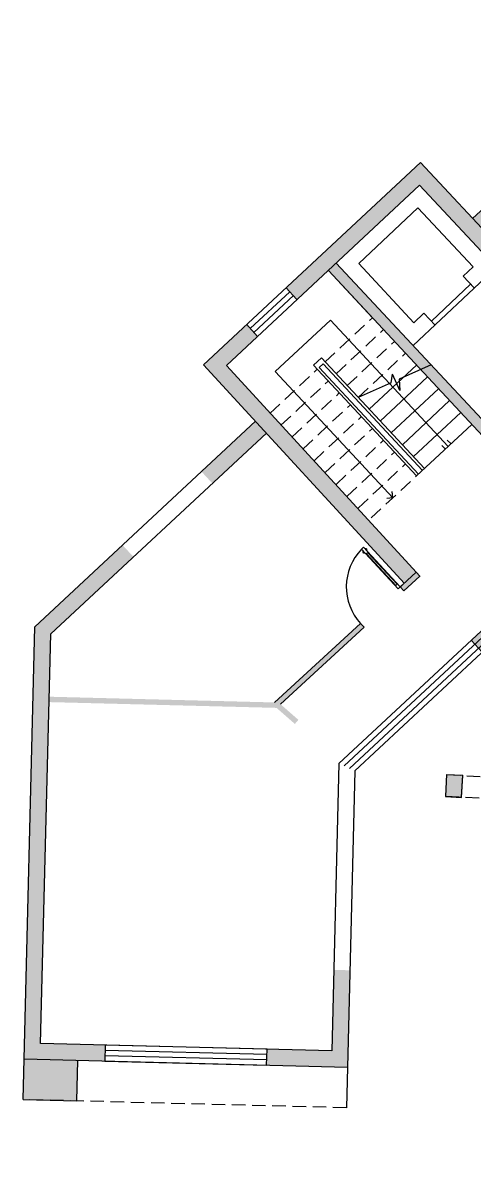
# Model space of a CAD drawing. Header units: metres. Extents: x -98 to 909, y -67 to 255.
# Drawn here: x 222.66 to 231.04, y 84.32 to 105.67 of the extents above; entities that cross this region are included whole.
import ezdxf

# ---------------------------------------------------------------- set-up
doc = ezdxf.new("R2010")
doc.units = ezdxf.units.M
doc.header["$MEASUREMENT"] = 0
doc.linetypes.add('DASHED2', pattern=[0.375, 0.25, -0.125])
doc.layers.add('bo', color=7, linetype='Continuous')

msp = doc.modelspace()

# ---------------------------------------------------------------- hatches: boundary and pattern name
at = {"layer": 'bo'}
h = msp.add_hatch(color=256, dxfattribs=at)
h.paths.add_polyline_path([(235.20373, 97.76743), (235.00282, 97.98281), (233.35762, 96.446), (233.55763, 96.23288)])
h.paths.add_polyline_path([(234.49891, 99.57861), (234.43055, 99.65159), (233.79212, 99.0536), (233.8603, 98.98046)])
h.paths.add_polyline_path([(235.31109, 100.33933), (235.24602, 100.4088), (235.24276, 100.41234), (235.01891, 100.20268), (235.08727, 100.12969)])
h.paths.add_polyline_path([(232.57247, 103.10716), (232.49933, 103.03897), (235.0919, 100.27104), (235.16488, 100.3394)])
h.paths.add_polyline_path([(231.61672, 102.21617), (231.41215, 102.43561), (230.99865, 102.05013), (231.20322, 101.8307)])
h.paths.add_polyline_path([(232.97618, 103.48351), (232.77161, 103.70295), (231.86496, 102.85774), (232.06953, 102.6383)])
h.paths.add_polyline_path([(234.3588, 104.77243), (234.15423, 104.99187), (233.22443, 104.12508), (233.429, 103.90564)])
edge = h.paths.add_edge_path()
edge.add_line((236.49007, 101.44361), (236.5569, 101.44192))
edge.add_line((236.5569, 101.44192), (236.55943, 101.54189))
edge.add_line((236.55943, 101.54189), (236.45163, 101.54462))
edge.add_line((236.45163, 101.54462), (235.82705, 100.95961))
edge.add_arc((235.24602, 100.4088), 0.80062, 42.601962, 43.470949, ccw=False)
edge.add_line((235.83534, 100.95074), (235.8954, 100.88661))
edge.add_line((235.8954, 100.88661), (236.49007, 101.44361))
h.paths.add_polyline_path([(238.8298, 105.5739), (236.00788, 105.64534), (236.00028, 105.34544), (238.8222, 105.27399)])
h = msp.add_hatch(color=256, dxfattribs=at)
h.paths.add_polyline_path([(223.67743, 86.44128), (222.67775, 86.46659), (222.65877, 85.71683), (223.65845, 85.69152)])
h.paths.add_polyline_path([(246.91447, 105.3692), (246.16471, 105.38818), (246.1394, 104.3885), (246.88916, 104.36952)])
h = msp.add_hatch(color=256, dxfattribs=at)
h.paths.add_polyline_path([(227.17207, 98.07272), (226.96912, 98.29367), (225.96714, 97.35958), (226.17171, 97.14014)], flags=17)
h.paths.add_polyline_path([(226.42985, 99.32427), (227.00859, 99.8638), (226.80558, 100.08468), (226.00746, 99.34065), (229.7285, 95.28947), (229.94943, 95.49243)])
h.paths.add_polyline_path([(228.12362, 100.90326), (227.91568, 101.11955), (227.53705, 100.76658), (227.74162, 100.54715)])
h.paths.add_polyline_path([(230.01443, 102.66594), (233.57316, 98.84852), (233.79212, 99.0536), (230.0293, 103.08994), (227.91568, 101.11955), (228.12362, 100.90326)])
h.paths.add_polyline_path([(228.46813, 101.22443), (228.32184, 101.08805), (229.14009, 100.21032), (231.88429, 97.26664), (232.03026, 97.40336)])
h.paths.add_polyline_path([(232.09844, 97.33022), (232.03026, 97.40336), (231.88429, 97.26664), (231.95247, 97.1935)])
h.paths.add_polyline_path([(232.8387, 98.02359), (232.77035, 98.09657), (232.03026, 97.40336), (232.09844, 97.33022)])
h.paths.add_polyline_path([(233.57316, 98.84852), (233.50018, 98.78016), (233.56854, 98.70718), (233.64135, 98.77538)])
h.paths.add_polyline_path([(233.8603, 98.98046), (233.79212, 99.0536), (233.57316, 98.84852), (233.64135, 98.77538)])
h = msp.add_hatch(color=256, dxfattribs=at)
h.paths.add_polyline_path([(232.38885, 95.14337), (232.18345, 95.35923), (231.42037, 94.64749), (230.97256, 94.23053), (231.17575, 94.01247), (231.61796, 94.42472)])
h.paths.add_polyline_path([(228.72182, 88.11412), (228.42192, 88.12172), (228.38395, 86.6222), (227.18408, 86.65258), (227.17649, 86.35267), (228.67626, 86.3147)])
h.paths.add_polyline_path([(222.98517, 86.75889), (223.17733, 94.34875), (224.7088, 95.77643), (224.50423, 95.99587), (222.88062, 94.48228), (222.67767, 86.46658), (224.17745, 86.4286), (224.18504, 86.72851)])
h.paths.add_polyline_path([(227.36086, 92.97862), (227.70092, 92.68126), (227.76675, 92.75654), (227.43489, 93.04672), (228.986, 94.47165), (228.91835, 94.54529), (227.32222, 93.079), (223.14788, 93.18532), (223.14534, 93.08535)])
for points in [[(230.01708, 95.41878), (229.94943, 95.49243), (229.7285, 95.28947), (229.65509, 95.22157), (229.72251, 95.14818)], [(228.98609, 94.47166), (228.91844, 94.54531), (227.3223, 93.07902), (223.14796, 93.18534), (223.14543, 93.08537), (227.36094, 92.97864), (227.701, 92.68128), (227.76683, 92.75656), (227.43498, 93.04674)]]:
    msp.add_hatch(color=256, dxfattribs=at).paths.add_polyline_path(points)
h = msp.add_hatch(color=256, dxfattribs=at)
h.paths.add_polyline_path([(237.09434, 84.62296), (237.09234, 84.32254), (237.49433, 84.31986), (237.49667, 84.61983)])
h.paths.add_polyline_path([(233.85603, 85.26623), (234.01441, 85.52099), (233.67175, 85.73456), (233.51313, 85.47942)])
h.paths.add_polyline_path([(231.35213, 87.85216), (231.61753, 87.99204), (231.42787, 88.3419), (231.16006, 88.20553)])
h.paths.add_polyline_path([(230.80343, 91.51958), (230.81429, 91.72548), (230.51432, 91.74205), (230.49371, 91.3428), (230.60985, 91.33634)])
h.paths.add_polyline_path([(230.79323, 91.32614), (230.80343, 91.51958), (230.60985, 91.33634)])

# ---------------------------------------------------------------- linework, layer by layer
for p, q in [((230.99865, 102.05013), (234.88568, 105.67376)), ((226.00746, 99.34065), (230.0293, 103.08994)), ((233.86155, 98.97913), (230.0293, 103.08994)), ((226.42985, 99.32427), (230.01443, 102.66594)), ((233.64259, 98.77405), (230.01443, 102.66594)), ((228.88696, 101.21537), (229.97887, 102.24705)), ((231.00903, 101.15675), (229.97887, 102.24705)), ((232.09968, 97.32889), (228.46813, 101.22443)), ((231.95371, 97.19217), (228.32184, 101.08805)), ((228.32184, 101.08805), (229.14009, 100.21032)), ((228.88696, 101.21537), (229.90902, 100.11748)), ((231.43312, 101.1447), (229.89697, 99.69338)), ((231.00903, 101.15675), (230.82247, 100.98049)), ((230.95982, 100.8351), (230.23293, 100.14835)), ((231.0285, 100.76242), (230.82247, 100.98049)), ((226.87325, 100.01105), (227.60524, 100.69344)), ((226.94092, 99.93742), (227.67343, 100.62029)), ((227.73348, 100.55588), (227.53705, 100.76658)), ((228.36027, 100.16692), (227.33623, 99.21227)), ((230.54521, 97.82314), (228.36027, 100.16692)), ((230.09557, 100.29373), (229.90902, 100.11748)), ((230.3016, 100.07566), (230.09557, 100.29373)), ((226.80121, 100.08943), (227.00859, 99.8638)), ((226.00746, 99.34065), (229.73464, 95.28279)), ((226.42985, 99.32427), (230.02322, 95.4121)), ((228.19415, 99.4652), (228.04786, 99.32882)), ((229.95873, 97.27905), (228.04786, 99.32882)), ((228.15262, 99.28977), (228.22577, 99.35796)), ((228.22577, 99.35796), (228.15262, 99.28977)), ((230.10502, 97.41543), (228.19415, 99.4652)), ((230.06845, 97.38133), (228.22577, 99.35796)), ((229.08061, 98.51431), (229.95835, 99.33257)), ((230.22607, 99.3387), (229.63642, 99.07073)), ((229.5178, 96.87212), (227.33623, 99.21227)), ((229.9953, 97.31315), (228.15262, 99.28977)), ((229.28517, 98.29487), (230.16292, 99.11314)), ((229.48612, 99.00242), (229.51139, 99.16502)), ((229.65032, 98.85932), (229.51139, 99.16502)), ((229.48612, 99.00242), (228.87604, 98.73374)), ((229.48974, 98.07543), (230.36749, 98.8937)), ((229.63642, 99.07073), (229.65032, 98.85932)), ((229.69431, 97.856), (230.57205, 98.67426)), ((229.89887, 97.63656), (230.77662, 98.45483)), ((222.8807, 94.4823), (226.96912, 98.29367)), ((229.95813, 97.2797), (230.98553, 98.23073)), ((223.17742, 94.34877), (227.17207, 98.07272)), ((227.03677, 98.22002), (227.03731, 98.22052)), ((230.49385, 97.7756), (230.42546, 97.84484)), ((230.59982, 97.87369), (230.52584, 97.94292)), ((229.5178, 96.87212), (229.50793, 96.98803)), ((229.5178, 96.87212), (229.40586, 96.86258)), ((228.97605, 95.95567), (228.93724, 95.91977)), ((228.93824, 95.9188), (229.61634, 95.18572)), ((228.99137, 95.85499), (228.96546, 95.88299)), ((229.65509, 95.22157), (228.977, 95.95464)), ((229.03648, 95.89671), (229.01057, 95.92472)), ((229.0392, 95.82521), (229.03144, 95.81804)), ((229.05494, 95.85483), (229.03169, 95.83332)), ((229.03169, 95.83332), (229.57208, 95.24911)), ((229.59534, 95.27062), (229.05494, 95.85483)), ((229.0702, 95.85388), (229.06245, 95.84671)), ((229.61598, 95.18611), (229.94943, 95.49243)), ((229.56673, 95.2549), (229.55898, 95.24773)), ((229.59534, 95.27062), (229.57208, 95.24911)), ((229.59773, 95.28357), (229.58998, 95.2764)), ((229.65509, 95.22157), (229.7285, 95.28947)), ((229.72251, 95.14818), (230.01708, 95.41878)), ((229.65509, 95.22157), (229.61634, 95.18572)), ((229.65509, 95.22157), (229.72251, 95.14818)), ((228.51882, 91.94567), (231.41948, 94.64855)), ((231.41948, 94.64855), (228.51882, 91.94567)), ((222.65877, 85.71683), (222.8807, 94.4823)), ((227.3223, 93.07902), (228.91843, 94.5453)), ((227.43498, 93.04674), (228.98609, 94.47166)), ((228.81554, 91.81214), (231.61805, 94.42474)), ((228.92099, 94.54253), (228.98609, 94.47166)), ((222.98525, 86.7589), (223.17742, 94.34877)), ((231.2683, 94.37099), (228.61773, 91.90115)), ((228.71663, 91.85665), (231.33591, 94.29843)), ((231.17583, 94.01249), (230.97188, 94.23137)), ((228.51882, 91.94567), (228.38404, 86.62221)), ((228.81554, 91.81214), (228.65737, 85.56496)), ((230.51432, 91.74205), (230.49349, 91.33849)), ((230.51454, 91.74637), (230.49371, 91.3428)), ((230.51454, 91.74637), (230.81456, 91.73054)), ((230.79286, 91.31918), (230.81433, 91.72623)), ((230.79309, 91.3235), (230.81456, 91.73054)), ((230.49349, 91.33849), (230.79286, 91.31918)), ((230.49371, 91.3428), (230.79309, 91.3235)), ((228.38404, 86.62221), (222.98525, 86.7589)), ((224.18512, 86.72852), (224.17753, 86.42862)), ((227.18416, 86.65259), (224.18512, 86.72852)), ((227.1791, 86.45266), (224.18006, 86.52859)), ((227.18163, 86.55262), (224.18259, 86.62856)), ((227.17657, 86.35269), (227.18416, 86.65259)), ((228.67635, 86.31472), (222.67775, 86.46659)), ((223.65845, 85.69152), (223.67743, 86.44128)), ((224.17753, 86.42862), (225.67705, 86.39065)), ((225.67705, 86.39065), (227.17657, 86.35269)), ((222.65877, 85.71683), (223.65845, 85.69152))]:
    msp.add_line(p, q, dxfattribs=at)
at = {"layer": 'bo', "linetype": 'DASHED2'}
for p, q in [((228.26234, 99.39205), (229.14009, 100.21032)), ((228.46691, 99.17262), (229.34465, 99.99088)), ((228.67147, 98.95318), (229.54922, 99.77145)), ((228.87604, 98.73374), (229.75379, 99.55201)), ((227.2383, 98.43741), (228.11605, 99.25568)), ((227.44287, 98.21797), (228.32062, 99.03624)), ((227.64743, 97.99854), (228.52518, 98.8168)), ((227.852, 97.7791), (228.72975, 98.59737)), ((228.05657, 97.55966), (228.93432, 98.37793)), ((228.26113, 97.34023), (229.13888, 98.15849)), ((228.4657, 97.12079), (229.34345, 97.93906)), ((228.67027, 96.90135), (229.54801, 97.71962)), ((228.87483, 96.68192), (229.75258, 97.50018)), ((229.11419, 96.49851), (229.95813, 97.2797)), ((230.51432, 91.74205), (232.57125, 91.6284)), ((230.49371, 91.3428), (231.16219, 91.30561)), ((228.65737, 85.56496), (222.65877, 85.71683))]:
    msp.add_line(p, q, dxfattribs=at)
at = {"layer": 'bo'}
for centre, radius, start, end in [((229.65509, 95.22157), 1, 135.794842, 222.768725), ((228.97842, 95.86899), 0.01908, 132.768725, 312.768725), ((229.02352, 95.91072), 0.01908, 312.768725, 132.768725)]:
    msp.add_arc(centre, radius, start, end, dxfattribs=at)

doc.saveas('drawing.dxf')
